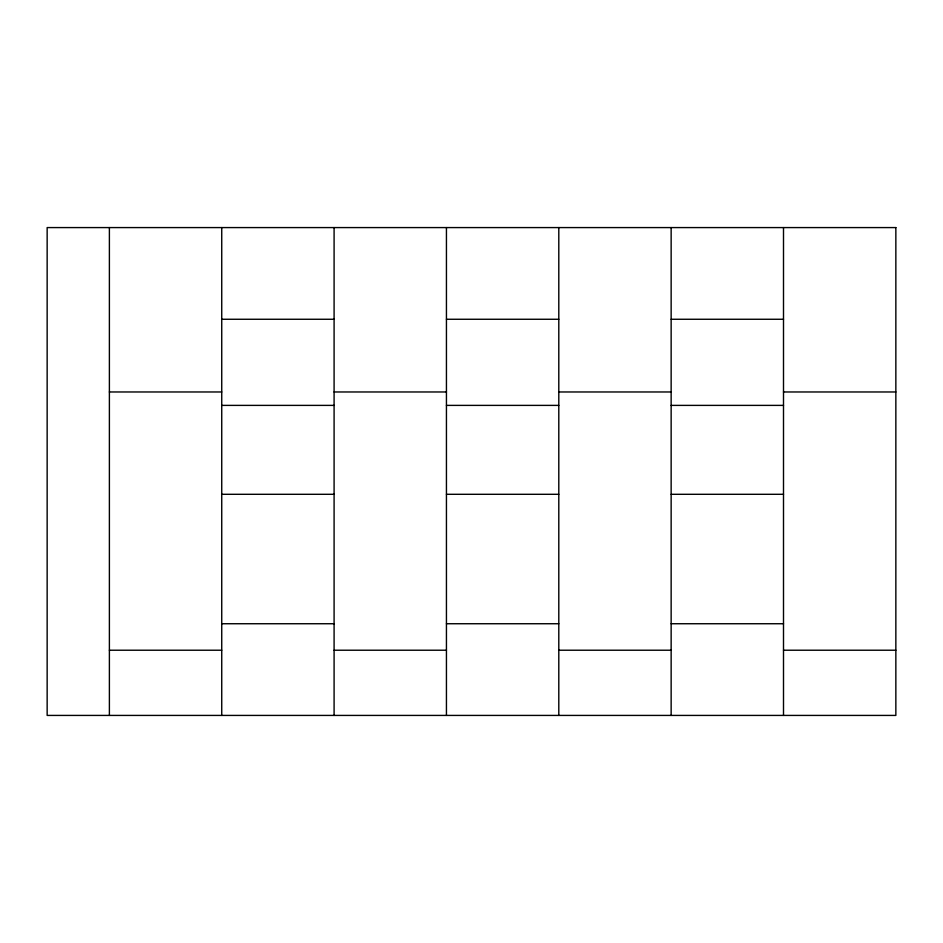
<?xml version="1.0" encoding="UTF-8"?>
<svg xmlns="http://www.w3.org/2000/svg" width="943" height="943" viewBox="0 0 943 943"><rect width="100%" height="100%" fill="white"/><g stroke="black" fill="none" stroke-linecap="round" stroke-linejoin="round"><path stroke-width="1.41" d="M221.735 319.264L334.093 319.264M446.44 319.264L558.798 319.264M671.145 319.264L783.503 319.264M109.388 391.97L221.735 391.97M334.093 391.97L446.44 391.97M558.798 391.97L671.145 391.97M783.503 391.97L895.85 391.97M221.735 405.384L334.093 405.384M446.44 405.384L558.798 405.384M671.145 405.384L783.503 405.384M221.735 494.297L334.093 494.297M446.44 494.297L558.798 494.297M671.145 494.297L783.503 494.297M221.735 623.736L334.093 623.736M446.44 623.736L558.798 623.736M671.145 623.736L783.503 623.736M109.388 650.222L221.735 650.222M334.093 650.222L446.44 650.222M558.798 650.222L671.145 650.222M783.503 650.222L895.85 650.222M783.503 227.581L783.503 715.419M671.145 227.581L671.145 715.419M558.798 227.581L558.798 715.419M446.44 227.581L446.44 715.419M334.093 227.581L334.093 715.419M221.735 227.581L221.735 715.419M109.388 227.581L109.388 715.419M895.85 227.581L47.15 227.581L47.15 715.419L895.85 715.419L895.85 227.581"/></g></svg>
